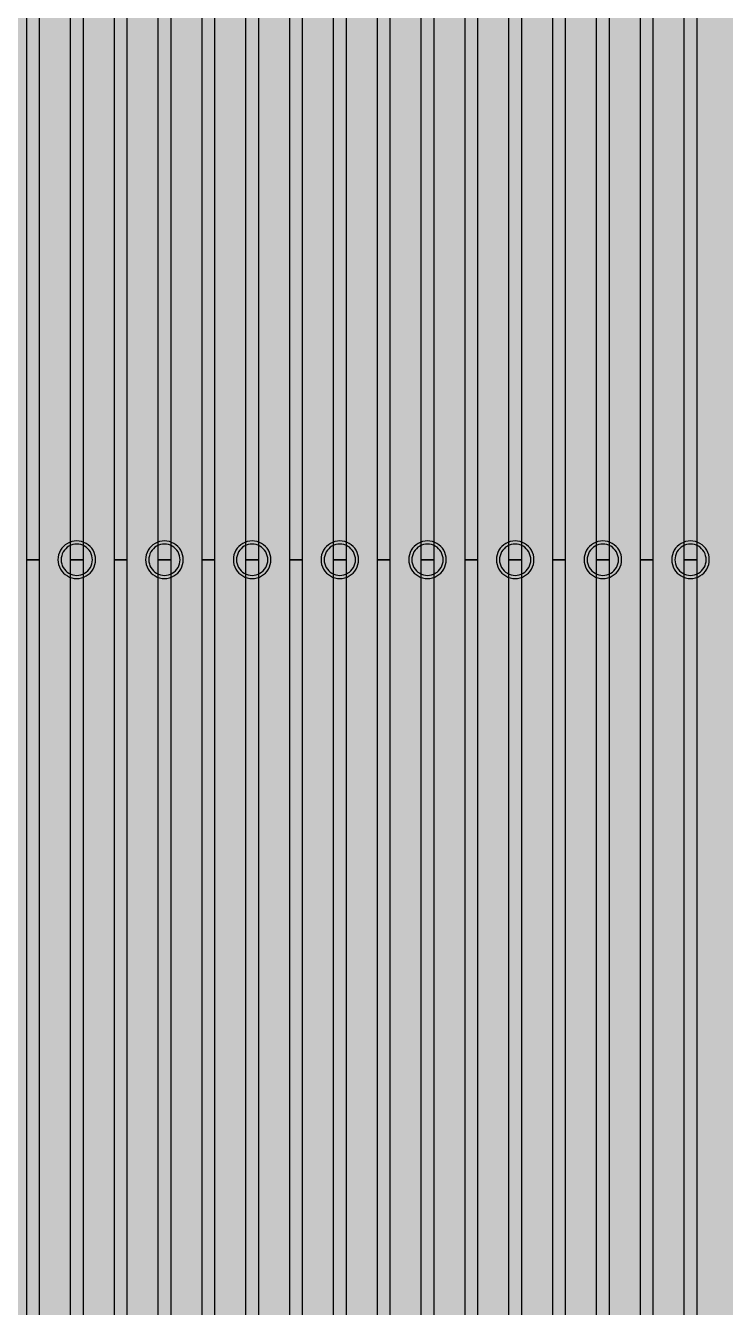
# Model space of a CAD drawing. Header units: metres. Extents: x -7231 to 10969, y -37556 to 1873.
# Drawn here: x 975.3 to 1087.1, y -16751.3 to -16546.6 of the extents above; entities that cross this region are included whole.
import ezdxf

# ---------------------------------------------------------------- set-up
doc = ezdxf.new("R2010")
doc.units = ezdxf.units.M
for name, color, linetype in [('Metal1', 4, 'CONTINUOUS'), ('Metal2', 3, 'CONTINUOUS'), ('Polyimide', 7, 'CONTINUOUS')]:
    doc.layers.add(name, color=color, linetype=linetype)

msp = doc.modelspace()

# ---------------------------------------------------------------- hatches: boundary and pattern name
at = {"layer": 'Polyimide'}
msp.add_hatch(color=7, dxfattribs=at).paths.add_polyline_path([(4065.69, -468), (4066.67, -501.99), (4068.51, -535.99), (4071.41, -569.99), (4075.54, -603.99), (4081.04, -637.99), (4088.01, -671.99), (4096.52, -705.98), (4106.62, -739.98), (4118.33, -773.98), (4131.63, -807.98), (4146.49, -841.98), (4162.87, -875.98), (4180.68, -909.97), (4199.83, -943.97), (4220.22, -977.97), (4241.73, -1011.97), (4264.21, -1045.97), (4287.52, -1079.96), (4311.51, -1113.96), (4336.01, -1147.96), (4360.86, -1181.96), (4385.88, -1215.96), (4410.89, -1249.96), (4435.74, -1283.95), (4460.24, -1317.95), (4484.23, -1351.95), (4507.54, -1385.95), (4530.02, -1419.95), (4551.53, -1453.94), (4571.92, -1487.94), (4591.07, -1521.94), (4608.88, -1555.94), (4625.26, -1589.94), (4640.12, -1623.94), (4653.42, -1657.93), (4665.13, -1691.93), (4675.23, -1725.93), (4683.74, -1759.93), (4690.71, -1793.93), (4696.21, -1827.93), (4700.34, -1861.92), (4703.24, -1895.92), (4705.08, -1929.92), (4706.06, -1963.92), (4706.44, -1997.92), (4706.5, -2031.91), (4706.5, -4793.02), (4709.95, -4838.39), (4720.22, -4882.71), (4737.08, -4924.98), (4760.13, -4964.2), (4788.85, -4999.49), (4822.58, -5030.03), (4860.53, -5055.12), (4901.85, -5074.18), (4901.85, -5074.18), (4970.68, -5105.23), (5034.7, -5145.26), (5092.76, -5193.54), (5143.8, -5249.19), (5186.89, -5311.2), (5221.24, -5378.44), (5246.23, -5449.69), (5261.41, -5523.66), (5266.5, -5599), (5261.41, -5674.34), (5246.23, -5748.31), (5221.24, -5819.56), (5186.89, -5886.8), (5143.8, -5948.81), (5092.76, -6004.46), (5034.7, -6052.74), (4970.68, -6092.77), (4901.85, -6123.82), (4860.53, -6142.88), (4822.58, -6167.97), (4788.85, -6198.51), (4760.13, -6233.8), (4737.08, -6273.02), (4720.22, -6315.29), (4709.95, -6359.61), (4706.5, -6404.98), (4706.5, -9221.52), (4709.95, -9266.88), (4720.22, -9311.21), (4737.08, -9353.47), (4760.13, -9392.7), (4788.85, -9427.98), (4822.58, -9458.52), (4860.53, -9483.61), (4901.85, -9502.67), (4970.68, -9533.72), (5034.7, -9573.75), (5092.76, -9622.03), (5143.8, -9677.68), (5186.89, -9739.69), (5221.24, -9806.94), (5246.23, -9878.19), (5261.41, -9952.16), (5266.5, -10027.49), (5261.41, -10102.83), (5246.23, -10176.8), (5221.24, -10248.05), (5186.89, -10315.3), (5143.8, -10377.31), (5092.76, -10432.96), (5034.7, -10481.24), (4970.68, -10521.27), (4901.85, -10552.32), (4860.53, -10571.38), (4822.58, -10596.46), (4788.85, -10627), (4760.13, -10662.29), (4737.08, -10701.52), (4720.22, -10743.78), (4709.95, -10788.1), (4706.5, -10833.47), (4706.5, -13650.01), (4709.95, -13695.38), (4720.22, -13739.7), (4737.08, -13781.96), (4760.13, -13821.19), (4788.85, -13856.48), (4822.58, -13887.02), (4860.53, -13912.11), (4901.85, -13931.17), (4970.68, -13962.22), (5034.7, -14002.25), (5092.76, -14050.53), (5143.8, -14106.18), (5186.89, -14168.19), (5221.24, -14235.43), (5246.23, -14306.68), (5261.41, -14380.65), (5266.5, -14455.99), (5261.41, -14531.33), (5246.23, -14605.29), (5221.24, -14676.55), (5186.89, -14743.79), (5143.8, -14805.8), (5092.76, -14861.45), (5034.7, -14909.73), (4970.68, -14949.76), (4901.85, -14980.81), (4860.53, -14999.87), (4822.58, -15024.96), (4788.85, -15055.5), (4760.13, -15090.79), (4737.08, -15130.01), (4720.22, -15172.27), (4709.95, -15216.6), (4706.5, -15261.97), (4706.5, -15455.99), (4720.95, -15750.04), (4764.14, -16041.26), (4835.68, -16326.84), (4934.86, -16604.04), (5060.74, -16870.18), (5212.09, -17122.7), (5387.47, -17359.17), (5585.18, -17577.31), (5803.32, -17775.02), (6039.79, -17950.4), (6292.31, -18101.75), (6558.45, -18227.63), (6835.65, -18326.81), (7121.23, -18398.34), (7412.45, -18441.54), (7706.5, -18455.99), (9969.01, -18455.99), (10047.42, -18459.84), (10125.08, -18471.36), (10201.23, -18490.44), (10275.15, -18516.89), (10346.12, -18550.45), (10413.46, -18590.81), (10476.52, -18637.58), (10534.69, -18690.3), (10587.41, -18748.47), (10634.18, -18811.53), (10674.54, -18878.87), (10708.11, -18949.84), (10734.56, -19023.76), (10753.63, -19099.92), (10765.15, -19177.58), (10769.01, -19255.99), (10769.01, -20895.8), (10730.24, -20951.41), (10694.6, -21009.08), (10662.21, -21068.63), (10633.17, -21129.89), (10607.55, -21192.66), (10585.45, -21256.74), (10566.93, -21321.96), (10552.05, -21388.09), (10540.84, -21454.95), (10533.35, -21522.33), (10529.6, -21590.02), (10529.6, -21657.81), (10533.35, -21725.5), (10540.84, -21792.87), (10552.05, -21859.73), (10566.93, -21925.87), (10585.45, -21991.08), (10607.55, -22055.17), (10633.17, -22117.94), (10662.21, -22179.19), (10694.6, -22238.74), (10730.24, -22296.41), (10769.01, -22352.03), (10769.01, -32454.24), (10728.74, -32510.49), (10691.72, -32568.92), (10658.05, -32629.35), (10627.85, -32691.58), (10601.2, -32755.42), (10578.21, -32820.67), (10558.93, -32887.1), (10543.44, -32954.52), (10531.77, -33022.71), (10523.97, -33091.44), (10520.07, -33160.51), (10520.07, -33229.69), (10523.97, -33298.75), (10531.77, -33367.49), (10543.44, -33435.67), (10558.93, -33503.09), (10578.21, -33569.53), (10601.2, -33634.77), (10627.85, -33698.61), (10658.05, -33760.85), (10691.72, -33821.28), (10728.74, -33879.71), (10769.01, -33935.96), (10769.01, -36556), (10765.15, -36634.41), (10753.63, -36712.07), (10734.56, -36788.23), (10708.11, -36862.15), (10674.54, -36933.12), (10634.18, -37000.46), (10587.41, -37063.51), (10534.69, -37121.69), (10476.52, -37174.41), (10413.46, -37221.18), (10346.12, -37261.54), (10275.15, -37295.1), (10201.23, -37321.55), (10125.08, -37340.63), (10047.42, -37352.15), (9969.01, -37356), (-6231.01, -37356), (-6309.42, -37352.15), (-6387.08, -37340.63), (-6463.23, -37321.55), (-6537.15, -37295.1), (-6608.12, -37261.54), (-6675.46, -37221.18), (-6738.52, -37174.41), (-6796.69, -37121.69), (-6849.41, -37063.51), (-6896.18, -37000.46), (-6936.54, -36933.12), (-6970.11, -36862.15), (-6996.56, -36788.23), (-7015.63, -36712.07), (-7027.15, -36634.41), (-7031.01, -36556), (-7031.01, -33936), (-6990.74, -33879.75), (-6953.7, -33821.31), (-6920.03, -33760.88), (-6889.82, -33698.64), (-6863.18, -33634.8), (-6840.18, -33569.55), (-6820.9, -33503.11), (-6805.4, -33435.69), (-6793.74, -33367.49), (-6785.94, -33298.75), (-6782.03, -33229.68), (-6782.03, -33160.5), (-6785.94, -33091.43), (-6793.74, -33022.69), (-6805.4, -32954.5), (-6820.9, -32887.07), (-6840.18, -32820.63), (-6863.18, -32755.39), (-6889.82, -32691.54), (-6920.03, -32629.3), (-6953.7, -32568.87), (-6990.74, -32510.43), (-7031.01, -32454.18), (-7031.01, -22364.83), (-6990.74, -22308.58), (-6953.7, -22250.14), (-6920.03, -22189.71), (-6889.82, -22127.47), (-6863.18, -22063.62), (-6840.18, -21998.38), (-6820.9, -21931.94), (-6805.4, -21864.51), (-6793.74, -21796.32), (-6785.94, -21727.58), (-6782.03, -21658.51), (-6782.03, -21589.33), (-6785.94, -21520.26), (-6793.74, -21451.52), (-6805.4, -21383.32), (-6820.9, -21315.9), (-6840.18, -21249.46), (-6863.18, -21184.21), (-6889.82, -21120.37), (-6920.03, -21058.13), (-6953.7, -20997.7), (-6990.74, -20939.26), (-7031.01, -20883.01), (-7031.01, -19255.99), (-7027.15, -19177.58), (-7015.63, -19099.92), (-6996.56, -19023.76), (-6970.11, -18949.84), (-6936.54, -18878.87), (-6896.18, -18811.53), (-6849.41, -18748.47), (-6796.69, -18690.3), (-6738.52, -18637.58), (-6675.46, -18590.81), (-6608.12, -18550.45), (-6537.15, -18516.89), (-6463.23, -18490.44), (-6387.08, -18471.36), (-6309.42, -18459.84), (-6231.01, -18455.99), (-3968.5, -18455.99), (-3674.45, -18441.54), (-3383.23, -18398.34), (-3097.65, -18326.81), (-2820.45, -18227.63), (-2554.31, -18101.75), (-2301.79, -17950.4), (-2065.32, -17775.02), (-1847.18, -17577.31), (-1649.47, -17359.17), (-1474.09, -17122.7), (-1322.74, -16870.18), (-1196.86, -16604.04), (-1097.68, -16326.84), (-1026.14, -16041.26), (-982.95, -15750.04), (-968.5, -15455.99), (-968.5, -15261.97), (-971.95, -15216.6), (-982.22, -15172.27), (-999.08, -15130.01), (-1022.13, -15090.79), (-1050.85, -15055.5), (-1084.58, -15024.96), (-1122.53, -14999.87), (-1163.85, -14980.81), (-1232.68, -14949.76), (-1296.7, -14909.73), (-1354.76, -14861.45), (-1405.8, -14805.8), (-1448.89, -14743.79), (-1483.24, -14676.55), (-1508.23, -14605.29), (-1523.41, -14531.33), (-1528.5, -14455.99), (-1523.41, -14380.65), (-1508.23, -14306.68), (-1483.24, -14235.43), (-1448.89, -14168.19), (-1405.8, -14106.18), (-1354.76, -14050.53), (-1296.7, -14002.25), (-1232.68, -13962.22), (-1163.85, -13931.17), (-1122.53, -13912.11), (-1084.58, -13887.02), (-1050.85, -13856.48), (-1022.13, -13821.19), (-999.08, -13781.96), (-982.22, -13739.7), (-971.95, -13695.38), (-968.5, -13650.01), (-968.5, -12309.64), (-971.95, -12264.27), (-982.22, -12219.94), (-999.08, -12177.68), (-1022.13, -12138.46), (-1050.85, -12103.17), (-1084.58, -12072.63), (-1122.53, -12047.54), (-1163.85, -12028.48), (-1232.68, -11997.43), (-1296.7, -11957.4), (-1354.76, -11909.12), (-1405.8, -11853.47), (-1448.89, -11791.46), (-1483.24, -11724.22), (-1508.23, -11652.96), (-1523.41, -11579), (-1528.5, -11503.66), (-1523.41, -11428.32), (-1508.23, -11354.35), (-1483.24, -11283.1), (-1448.89, -11215.86), (-1405.8, -11153.85), (-1354.76, -11098.2), (-1296.7, -11049.92), (-1232.68, -11009.89), (-1163.85, -10978.84), (-1122.53, -10959.78), (-1084.58, -10934.69), (-1050.85, -10904.15), (-1022.13, -10868.86), (-999.08, -10829.63), (-982.22, -10787.37), (-971.95, -10743.05), (-968.5, -10697.68), (-968.5, -9357.31), (-971.95, -9311.94), (-982.22, -9267.62), (-999.08, -9225.35), (-1022.13, -9186.13), (-1050.85, -9150.84), (-1084.58, -9120.3), (-1122.53, -9095.21), (-1163.85, -9076.15), (-1163.85, -9076.15), (-1232.68, -9045.1), (-1296.7, -9005.07), (-1354.76, -8956.79), (-1405.8, -8901.14), (-1448.89, -8839.13), (-1483.24, -8771.89), (-1508.23, -8700.64), (-1523.41, -8626.67), (-1528.5, -8551.33), (-1523.41, -8475.99), (-1508.23, -8402.02), (-1483.24, -8330.77), (-1448.89, -8263.53), (-1405.8, -8201.52), (-1354.76, -8145.87), (-1296.7, -8097.59), (-1232.68, -8057.56), (-1163.85, -8026.51), (-1163.85, -8026.51), (-1122.53, -8007.45), (-1084.58, -7982.36), (-1050.85, -7951.82), (-1022.13, -7916.53), (-999.08, -7877.31), (-982.22, -7835.04), (-971.95, -7790.72), (-968.5, -7745.35), (-968.5, -6404.98), (-971.95, -6359.61), (-982.22, -6315.29), (-999.08, -6273.02), (-1022.13, -6233.8), (-1050.85, -6198.51), (-1084.58, -6167.97), (-1122.53, -6142.88), (-1163.85, -6123.82), (-1163.85, -6123.82), (-1232.68, -6092.77), (-1296.7, -6052.74), (-1354.76, -6004.46), (-1405.8, -5948.81), (-1448.89, -5886.8), (-1483.24, -5819.56), (-1508.23, -5748.31), (-1523.41, -5674.34), (-1528.5, -5599), (-1523.41, -5523.66), (-1508.23, -5449.69), (-1483.24, -5378.44), (-1448.89, -5311.2), (-1405.8, -5249.19), (-1354.76, -5193.54), (-1296.7, -5145.26), (-1232.68, -5105.23), (-1163.85, -5074.18), (-1163.85, -5074.18), (-1122.53, -5055.12), (-1084.58, -5030.03), (-1050.85, -4999.49), (-1022.13, -4964.2), (-999.08, -4924.98), (-982.22, -4882.71), (-971.95, -4838.39), (-968.5, -4793.02), (-968.5, -2031.91), (-968.44, -1997.92), (-968.06, -1963.92), (-967.05, -1929.92), (-965.18, -1895.92), (-962.22, -1861.92), (-958.01, -1827.93), (-952.41, -1793.93), (-945.31, -1759.93), (-936.64, -1725.93), (-926.35, -1691.93), (-914.43, -1657.93), (-900.88, -1623.94), (-885.74, -1589.94), (-869.05, -1555.94), (-850.91, -1521.94), (-831.4, -1487.94), (-810.63, -1453.94), (-788.72, -1419.95), (-765.82, -1385.95), (-742.07, -1351.95), (-717.63, -1317.95), (-692.67, -1283.95), (-667.36, -1249.96), (-641.88, -1215.96), (-616.39, -1181.96), (-591.08, -1147.96), (-566.12, -1113.96), (-541.68, -1079.96), (-517.93, -1045.97), (-495.03, -1011.97), (-473.12, -977.97), (-452.35, -943.97), (-432.84, -909.97), (-414.7, -875.98), (-398.01, -841.98), (-382.87, -807.98), (-369.32, -773.98), (-357.4, -739.98), (-347.11, -705.98), (-338.44, -671.99), (-331.34, -637.99), (-325.74, -603.99), (-321.53, -569.99), (-318.57, -535.99), (-316.7, -501.99), (-315.69, -468), (-315.31, -434), (-315.25, -400), (-315.25, 401), (-315.25, 451), (-315.25, 1644), (-270.25, 1644), (-270.03, 1637.13), (-269.35, 1630.29), (-268.23, 1623.52), (-266.67, 1616.82), (-264.68, 1610.25), (-262.26, 1603.82), (-259.42, 1597.56), (-256.18, 1591.5), (-252.55, 1585.67), (-248.55, 1580.08), (-244.19, 1574.77), (-239.5, 1569.75), (-234.48, 1565.06), (-229.17, 1560.7), (-223.58, 1556.7), (-217.75, 1553.07), (-211.69, 1549.83), (-205.43, 1546.99), (-199, 1544.57), (-192.43, 1542.58), (-185.73, 1541.02), (-178.96, 1539.9), (-172.12, 1539.22), (-165.25, 1539), (-158.38, 1539.22), (-151.54, 1539.9), (-144.77, 1541.02), (-138.07, 1542.58), (-131.5, 1544.57), (-125.07, 1546.99), (-118.81, 1549.83), (-112.75, 1553.07), (-106.92, 1556.7), (-101.33, 1560.7), (-96.02, 1565.06), (-91, 1569.75), (-86.31, 1574.77), (-81.95, 1580.08), (-77.95, 1585.67), (-74.32, 1591.5), (-71.08, 1597.56), (-68.24, 1603.82), (-65.82, 1610.25), (-63.83, 1616.82), (-62.27, 1623.52), (-61.15, 1630.29), (-60.47, 1637.13), (-60.25, 1644), (1853, 1644), (1853, 1573), (3815.25, 1573), (3815.46, 1579.54), (3816.11, 1586.05), (3817.17, 1592.51), (3818.66, 1598.88), (3820.56, 1605.14), (3822.86, 1611.27), (3825.56, 1617.23), (3828.65, 1623), (3832.1, 1628.56), (3835.91, 1633.88), (3840.07, 1638.93), (3844.54, 1643.71), (3849.32, 1648.18), (3854.37, 1652.34), (3859.69, 1656.15), (3865.25, 1659.6), (3871.02, 1662.69), (3876.98, 1665.39), (3883.11, 1667.69), (3889.37, 1669.59), (3895.74, 1671.08), (3902.2, 1672.14), (3908.71, 1672.79), (3915.25, 1673), (3921.79, 1672.79), (3928.3, 1672.14), (3934.76, 1671.08), (3941.13, 1669.59), (3947.39, 1667.69), (3953.52, 1665.39), (3959.48, 1662.69), (3965.25, 1659.6), (3970.81, 1656.15), (3976.13, 1652.34), (3981.18, 1648.18), (3985.96, 1643.71), (3990.43, 1638.93), (3994.59, 1633.88), (3998.4, 1628.56), (4001.85, 1623), (4004.94, 1617.23), (4007.64, 1611.27), (4009.94, 1605.14), (4011.84, 1598.88), (4013.33, 1592.51), (4014.39, 1586.05), (4015.04, 1579.54), (4015.25, 1573), (4065.25, 1573), (4065.25, 451), (4065.25, 401), (4065.25, -400), (4065.31, -434), (4065.69, -468)])

# ---------------------------------------------------------------- linework, layer by layer
at = {"layer": 'Metal1'}
for points in [[(977.5, -2032.01), (977.5, -16631.91), (975.5, -16631.91), (975.5, -2031.82)], [(984.5, -2032.01), (984.5, -16631.91), (982.5, -16631.91), (982.5, -2031.82)], [(991.5, -2032.01), (991.5, -16631.91), (989.5, -16631.91), (989.5, -2031.82)], [(998.5, -2032.01), (998.5, -16631.91), (996.5, -16631.91), (996.5, -2031.82)], [(1005.5, -2032.01), (1005.5, -16631.91), (1003.5, -16631.91), (1003.5, -2031.82)], [(1012.5, -2032.01), (1012.5, -16631.91), (1010.5, -16631.91), (1010.5, -2031.82)], [(1019.5, -2032.01), (1019.5, -16631.91), (1017.5, -16631.91), (1017.5, -2031.82)], [(1026.5, -2032), (1026.5, -16631.91), (1024.5, -16631.91), (1024.5, -2031.82)], [(1033.5, -2032), (1033.5, -16631.91), (1031.5, -16631.91), (1031.5, -2031.83)], [(1040.5, -2032), (1040.5, -16631.91), (1038.5, -16631.91), (1038.5, -2031.83)], [(1047.5, -2032), (1047.5, -16631.91), (1045.5, -16631.91), (1045.5, -2031.83)], [(1054.5, -2032), (1054.5, -16631.91), (1052.5, -16631.91), (1052.5, -2031.83)], [(1061.5, -2032), (1061.5, -16631.91), (1059.5, -16631.91), (1059.5, -2031.83)], [(1068.5, -2032), (1068.5, -16631.91), (1066.5, -16631.91), (1066.5, -2031.83)], [(1075.5, -2032), (1075.5, -16631.91), (1073.5, -16631.91), (1073.5, -2031.83)], [(1082.5, -2032), (1082.5, -16631.91), (1080.5, -16631.91), (1080.5, -2031.83)], [(1032.29, -17789.76), (1024.19, -17767.26), (1016.08, -17744.76), (1007.98, -17722.26), (999.87, -17699.76), (991.77, -17677.25), (983.66, -17654.75), (978.77, -17641.17), (975.5, -17622.44), (975.5, -16631.91), (977.5, -16631.91), (977.5, -17622.26), (980.71, -17640.66), (985.55, -17654.08), (993.65, -17676.58), (1001.75, -17699.08), (1009.86, -17721.58), (1017.96, -17744.08), (1026.07, -17766.58), (1034.17, -17789.08)], [(1045.4, -17789.75), (1037.42, -17767.25), (1029.45, -17744.75), (1021.47, -17722.25), (1013.49, -17699.75), (1005.51, -17677.25), (997.54, -17654.75), (992.72, -17641.17), (989.5, -17622.45), (989.5, -16631.91), (991.5, -16631.91), (991.5, -17622.28), (994.66, -17640.66), (999.42, -17654.08), (1007.4, -17676.58), (1015.38, -17699.08), (1023.35, -17721.58), (1031.33, -17744.08), (1039.31, -17766.58), (1047.29, -17789.09)], [(1058.51, -17789.75), (1050.66, -17767.25), (1042.81, -17744.75), (1034.96, -17722.25), (1027.11, -17699.75), (1019.26, -17677.25), (1011.41, -17654.74), (1006.67, -17641.16), (1003.5, -17622.47), (1003.5, -16631.91), (1005.5, -16631.91), (1005.5, -17622.3), (1008.61, -17640.66), (1013.29, -17654.09), (1021.14, -17676.59), (1029, -17699.09), (1036.85, -17721.59), (1044.7, -17744.09), (1052.55, -17766.59), (1060.4, -17789.09)], [(1071.62, -17789.74), (1063.89, -17767.24), (1056.17, -17744.74), (1048.45, -17722.24), (1040.72, -17699.74), (1033, -17677.24), (1025.28, -17654.74), (1020.62, -17641.16), (1017.5, -17622.48), (1017.5, -16631.91), (1019.5, -16631.91), (1019.5, -17622.32), (1022.56, -17640.67), (1027.17, -17654.09), (1034.89, -17676.59), (1042.62, -17699.09), (1050.34, -17721.59), (1058.06, -17744.09), (1065.79, -17766.59), (1073.51, -17789.09)], [(1084.73, -17789.74), (1077.13, -17767.24), (1069.53, -17744.74), (1061.94, -17722.24), (1054.34, -17699.74), (1046.74, -17677.24), (1039.15, -17654.74), (1034.56, -17641.16), (1031.5, -17622.5), (1031.5, -16631.91), (1033.5, -16631.91), (1033.5, -17622.33), (1036.51, -17640.67), (1041.04, -17654.1), (1048.64, -17676.6), (1056.24, -17699.1), (1063.83, -17721.6), (1071.43, -17744.1), (1079.02, -17766.6), (1086.62, -17789.1)], [(1097.83, -17789.73), (1090.36, -17767.23), (1082.9, -17744.73), (1075.43, -17722.23), (1067.96, -17699.73), (1060.49, -17677.23), (1053.02, -17654.73), (1048.51, -17641.15), (1045.5, -17622.51), (1045.5, -16631.91), (1047.5, -16631.91), (1047.5, -17622.35), (1050.46, -17640.68), (1054.92, -17654.1), (1062.39, -17676.6), (1069.86, -17699.1), (1077.33, -17721.6), (1084.79, -17744.1), (1092.26, -17766.6), (1099.73, -17789.1)], [(1110.94, -17789.73), (1103.6, -17767.23), (1096.26, -17744.73), (1088.92, -17722.23), (1081.57, -17699.73), (1074.23, -17677.23), (1066.89, -17654.73), (1062.46, -17641.15), (1059.5, -17622.53), (1059.5, -16631.91), (1061.5, -16631.91), (1061.5, -17622.37), (1064.41, -17640.68), (1068.79, -17654.11), (1076.13, -17676.61), (1083.48, -17699.11), (1090.82, -17721.61), (1098.16, -17744.11), (1105.5, -17766.61), (1112.84, -17789.11)], [(1124.05, -17789.72), (1116.84, -17767.22), (1109.62, -17744.72), (1102.41, -17722.22), (1095.19, -17699.72), (1087.98, -17677.22), (1080.76, -17654.72), (1076.41, -17641.15), (1073.5, -17622.54), (1073.5, -16631.91), (1075.5, -16631.91), (1075.5, -17622.39), (1078.36, -17640.68), (1082.67, -17654.11), (1089.88, -17676.61), (1097.1, -17699.11), (1104.31, -17721.61), (1111.53, -17744.11), (1118.74, -17766.61), (1125.96, -17789.11)]]:
    msp.add_lwpolyline(points, dxfattribs=at)
for points in [[(986.5, -16631.91), (986.47, -16631.52), (986.4, -16631.14), (986.27, -16630.77), (986.1, -16630.41), (985.88, -16630.09), (985.62, -16629.79), (985.33, -16629.53), (985, -16629.32), (984.65, -16629.14), (984.28, -16629.02), (983.89, -16628.94), (983.5, -16628.91), (983.11, -16628.94), (982.72, -16629.02), (982.35, -16629.14), (982, -16629.32), (981.67, -16629.53), (981.38, -16629.79), (981.12, -16630.09), (980.9, -16630.41), (980.73, -16630.77), (980.6, -16631.14), (980.53, -16631.52), (980.5, -16631.91), (980.53, -16632.31), (980.6, -16632.69), (980.73, -16633.06), (980.9, -16633.41), (981.12, -16633.74), (981.38, -16634.04), (981.67, -16634.29), (982, -16634.51), (982.35, -16634.69), (982.72, -16634.81), (983.11, -16634.89), (983.5, -16634.91), (983.89, -16634.89), (984.28, -16634.81), (984.65, -16634.69), (985, -16634.51), (985.33, -16634.29), (985.62, -16634.04), (985.88, -16633.74), (986.1, -16633.41), (986.27, -16633.06), (986.4, -16632.69), (986.47, -16632.31), (986.5, -16631.91)], [(1000.5, -16631.91), (1000.47, -16631.52), (1000.4, -16631.14), (1000.27, -16630.77), (1000.1, -16630.41), (999.88, -16630.09), (999.62, -16629.79), (999.33, -16629.53), (999, -16629.32), (998.65, -16629.14), (998.28, -16629.02), (997.89, -16628.94), (997.5, -16628.91), (997.11, -16628.94), (996.72, -16629.02), (996.35, -16629.14), (996, -16629.32), (995.67, -16629.53), (995.38, -16629.79), (995.12, -16630.09), (994.9, -16630.41), (994.73, -16630.77), (994.6, -16631.14), (994.53, -16631.52), (994.5, -16631.91), (994.53, -16632.31), (994.6, -16632.69), (994.73, -16633.06), (994.9, -16633.41), (995.12, -16633.74), (995.38, -16634.04), (995.67, -16634.29), (996, -16634.51), (996.35, -16634.69), (996.72, -16634.81), (997.11, -16634.89), (997.5, -16634.91), (997.89, -16634.89), (998.28, -16634.81), (998.65, -16634.69), (999, -16634.51), (999.33, -16634.29), (999.62, -16634.04), (999.88, -16633.74), (1000.1, -16633.41), (1000.27, -16633.06), (1000.4, -16632.69), (1000.47, -16632.31), (1000.5, -16631.91)], [(1014.5, -16631.91), (1014.47, -16631.52), (1014.4, -16631.14), (1014.27, -16630.77), (1014.1, -16630.41), (1013.88, -16630.09), (1013.62, -16629.79), (1013.33, -16629.53), (1013, -16629.32), (1012.65, -16629.14), (1012.28, -16629.02), (1011.89, -16628.94), (1011.5, -16628.91), (1011.11, -16628.94), (1010.72, -16629.02), (1010.35, -16629.14), (1010, -16629.32), (1009.67, -16629.53), (1009.38, -16629.79), (1009.12, -16630.09), (1008.9, -16630.41), (1008.73, -16630.77), (1008.6, -16631.14), (1008.53, -16631.52), (1008.5, -16631.91), (1008.53, -16632.31), (1008.6, -16632.69), (1008.73, -16633.06), (1008.9, -16633.41), (1009.12, -16633.74), (1009.38, -16634.04), (1009.67, -16634.29), (1010, -16634.51), (1010.35, -16634.69), (1010.72, -16634.81), (1011.11, -16634.89), (1011.5, -16634.91), (1011.89, -16634.89), (1012.28, -16634.81), (1012.65, -16634.69), (1013, -16634.51), (1013.33, -16634.29), (1013.62, -16634.04), (1013.88, -16633.74), (1014.1, -16633.41), (1014.27, -16633.06), (1014.4, -16632.69), (1014.47, -16632.31), (1014.5, -16631.91)], [(1028.5, -16631.91), (1028.47, -16631.52), (1028.4, -16631.14), (1028.27, -16630.77), (1028.1, -16630.41), (1027.88, -16630.09), (1027.62, -16629.79), (1027.33, -16629.53), (1027, -16629.32), (1026.65, -16629.14), (1026.28, -16629.02), (1025.89, -16628.94), (1025.5, -16628.91), (1025.11, -16628.94), (1024.72, -16629.02), (1024.35, -16629.14), (1024, -16629.32), (1023.67, -16629.53), (1023.38, -16629.79), (1023.12, -16630.09), (1022.9, -16630.41), (1022.73, -16630.77), (1022.6, -16631.14), (1022.53, -16631.52), (1022.5, -16631.91), (1022.53, -16632.31), (1022.6, -16632.69), (1022.73, -16633.06), (1022.9, -16633.41), (1023.12, -16633.74), (1023.38, -16634.04), (1023.67, -16634.29), (1024, -16634.51), (1024.35, -16634.69), (1024.72, -16634.81), (1025.11, -16634.89), (1025.5, -16634.91), (1025.89, -16634.89), (1026.28, -16634.81), (1026.65, -16634.69), (1027, -16634.51), (1027.33, -16634.29), (1027.62, -16634.04), (1027.88, -16633.74), (1028.1, -16633.41), (1028.27, -16633.06), (1028.4, -16632.69), (1028.47, -16632.31), (1028.5, -16631.91)], [(1042.5, -16631.91), (1042.47, -16631.52), (1042.4, -16631.14), (1042.27, -16630.77), (1042.1, -16630.41), (1041.88, -16630.09), (1041.62, -16629.79), (1041.33, -16629.53), (1041, -16629.32), (1040.65, -16629.14), (1040.28, -16629.02), (1039.89, -16628.94), (1039.5, -16628.91), (1039.11, -16628.94), (1038.72, -16629.02), (1038.35, -16629.14), (1038, -16629.32), (1037.67, -16629.53), (1037.38, -16629.79), (1037.12, -16630.09), (1036.9, -16630.41), (1036.73, -16630.77), (1036.6, -16631.14), (1036.53, -16631.52), (1036.5, -16631.91), (1036.53, -16632.31), (1036.6, -16632.69), (1036.73, -16633.06), (1036.9, -16633.41), (1037.12, -16633.74), (1037.38, -16634.04), (1037.67, -16634.29), (1038, -16634.51), (1038.35, -16634.69), (1038.72, -16634.81), (1039.11, -16634.89), (1039.5, -16634.91), (1039.89, -16634.89), (1040.28, -16634.81), (1040.65, -16634.69), (1041, -16634.51), (1041.33, -16634.29), (1041.62, -16634.04), (1041.88, -16633.74), (1042.1, -16633.41), (1042.27, -16633.06), (1042.4, -16632.69), (1042.47, -16632.31), (1042.5, -16631.91)], [(1056.5, -16631.91), (1056.47, -16631.52), (1056.4, -16631.14), (1056.27, -16630.77), (1056.1, -16630.41), (1055.88, -16630.09), (1055.62, -16629.79), (1055.33, -16629.53), (1055, -16629.32), (1054.65, -16629.14), (1054.28, -16629.02), (1053.89, -16628.94), (1053.5, -16628.91), (1053.11, -16628.94), (1052.72, -16629.02), (1052.35, -16629.14), (1052, -16629.32), (1051.67, -16629.53), (1051.38, -16629.79), (1051.12, -16630.09), (1050.9, -16630.41), (1050.73, -16630.77), (1050.6, -16631.14), (1050.53, -16631.52), (1050.5, -16631.91), (1050.53, -16632.31), (1050.6, -16632.69), (1050.73, -16633.06), (1050.9, -16633.41), (1051.12, -16633.74), (1051.38, -16634.04), (1051.67, -16634.29), (1052, -16634.51), (1052.35, -16634.69), (1052.72, -16634.81), (1053.11, -16634.89), (1053.5, -16634.91), (1053.89, -16634.89), (1054.28, -16634.81), (1054.65, -16634.69), (1055, -16634.51), (1055.33, -16634.29), (1055.62, -16634.04), (1055.88, -16633.74), (1056.1, -16633.41), (1056.27, -16633.06), (1056.4, -16632.69), (1056.47, -16632.31), (1056.5, -16631.91)], [(1070.5, -16631.91), (1070.47, -16631.52), (1070.4, -16631.14), (1070.27, -16630.77), (1070.1, -16630.41), (1069.88, -16630.09), (1069.62, -16629.79), (1069.33, -16629.53), (1069, -16629.32), (1068.65, -16629.14), (1068.28, -16629.02), (1067.89, -16628.94), (1067.5, -16628.91), (1067.11, -16628.94), (1066.72, -16629.02), (1066.35, -16629.14), (1066, -16629.32), (1065.67, -16629.53), (1065.38, -16629.79), (1065.12, -16630.09), (1064.9, -16630.41), (1064.73, -16630.77), (1064.6, -16631.14), (1064.53, -16631.52), (1064.5, -16631.91), (1064.53, -16632.31), (1064.6, -16632.69), (1064.73, -16633.06), (1064.9, -16633.41), (1065.12, -16633.74), (1065.38, -16634.04), (1065.67, -16634.29), (1066, -16634.51), (1066.35, -16634.69), (1066.72, -16634.81), (1067.11, -16634.89), (1067.5, -16634.91), (1067.89, -16634.89), (1068.28, -16634.81), (1068.65, -16634.69), (1069, -16634.51), (1069.33, -16634.29), (1069.62, -16634.04), (1069.88, -16633.74), (1070.1, -16633.41), (1070.27, -16633.06), (1070.4, -16632.69), (1070.47, -16632.31), (1070.5, -16631.91)], [(1084.5, -16631.91), (1084.47, -16631.52), (1084.4, -16631.14), (1084.27, -16630.77), (1084.1, -16630.41), (1083.88, -16630.09), (1083.62, -16629.79), (1083.33, -16629.53), (1083, -16629.32), (1082.65, -16629.14), (1082.28, -16629.02), (1081.89, -16628.94), (1081.5, -16628.91), (1081.11, -16628.94), (1080.72, -16629.02), (1080.35, -16629.14), (1080, -16629.32), (1079.67, -16629.53), (1079.38, -16629.79), (1079.12, -16630.09), (1078.9, -16630.41), (1078.73, -16630.77), (1078.6, -16631.14), (1078.53, -16631.52), (1078.5, -16631.91), (1078.53, -16632.31), (1078.6, -16632.69), (1078.73, -16633.06), (1078.9, -16633.41), (1079.12, -16633.74), (1079.38, -16634.04), (1079.67, -16634.29), (1080, -16634.51), (1080.35, -16634.69), (1080.72, -16634.81), (1081.11, -16634.89), (1081.5, -16634.91), (1081.89, -16634.89), (1082.28, -16634.81), (1082.65, -16634.69), (1083, -16634.51), (1083.33, -16634.29), (1083.62, -16634.04), (1083.88, -16633.74), (1084.1, -16633.41), (1084.27, -16633.06), (1084.4, -16632.69), (1084.47, -16632.31), (1084.5, -16631.91)]]:
    msp.add_lwpolyline(points, close=True, dxfattribs=at)
at = {"layer": 'Metal2'}
for points in [[(986.5, -16631.91), (986.47, -16631.52), (986.4, -16631.14), (986.27, -16630.77), (986.1, -16630.41), (985.88, -16630.09), (985.62, -16629.79), (985.33, -16629.53), (985, -16629.32), (984.65, -16629.14), (984.28, -16629.02), (983.89, -16628.94), (983.5, -16628.91), (983.11, -16628.94), (982.72, -16629.02), (982.35, -16629.14), (982, -16629.32), (981.67, -16629.53), (981.38, -16629.79), (981.12, -16630.09), (980.9, -16630.41), (980.73, -16630.77), (980.6, -16631.14), (980.53, -16631.52), (980.5, -16631.91), (980.53, -16632.31), (980.6, -16632.69), (980.73, -16633.06), (980.9, -16633.41), (981.12, -16633.74), (981.38, -16634.04), (981.67, -16634.29), (982, -16634.51), (982.35, -16634.69), (982.72, -16634.81), (983.11, -16634.89), (983.5, -16634.91), (983.89, -16634.89), (984.28, -16634.81), (984.65, -16634.69), (985, -16634.51), (985.33, -16634.29), (985.62, -16634.04), (985.88, -16633.74), (986.1, -16633.41), (986.27, -16633.06), (986.4, -16632.69), (986.47, -16632.31), (986.5, -16631.91)], [(1000.5, -16631.91), (1000.47, -16631.52), (1000.4, -16631.14), (1000.27, -16630.77), (1000.1, -16630.41), (999.88, -16630.09), (999.62, -16629.79), (999.33, -16629.53), (999, -16629.32), (998.65, -16629.14), (998.28, -16629.02), (997.89, -16628.94), (997.5, -16628.91), (997.11, -16628.94), (996.72, -16629.02), (996.35, -16629.14), (996, -16629.32), (995.67, -16629.53), (995.38, -16629.79), (995.12, -16630.09), (994.9, -16630.41), (994.73, -16630.77), (994.6, -16631.14), (994.53, -16631.52), (994.5, -16631.91), (994.53, -16632.31), (994.6, -16632.69), (994.73, -16633.06), (994.9, -16633.41), (995.12, -16633.74), (995.38, -16634.04), (995.67, -16634.29), (996, -16634.51), (996.35, -16634.69), (996.72, -16634.81), (997.11, -16634.89), (997.5, -16634.91), (997.89, -16634.89), (998.28, -16634.81), (998.65, -16634.69), (999, -16634.51), (999.33, -16634.29), (999.62, -16634.04), (999.88, -16633.74), (1000.1, -16633.41), (1000.27, -16633.06), (1000.4, -16632.69), (1000.47, -16632.31), (1000.5, -16631.91)], [(1014.5, -16631.91), (1014.47, -16631.52), (1014.4, -16631.14), (1014.27, -16630.77), (1014.1, -16630.41), (1013.88, -16630.09), (1013.62, -16629.79), (1013.33, -16629.53), (1013, -16629.32), (1012.65, -16629.14), (1012.28, -16629.02), (1011.89, -16628.94), (1011.5, -16628.91), (1011.11, -16628.94), (1010.72, -16629.02), (1010.35, -16629.14), (1010, -16629.32), (1009.67, -16629.53), (1009.38, -16629.79), (1009.12, -16630.09), (1008.9, -16630.41), (1008.73, -16630.77), (1008.6, -16631.14), (1008.53, -16631.52), (1008.5, -16631.91), (1008.53, -16632.31), (1008.6, -16632.69), (1008.73, -16633.06), (1008.9, -16633.41), (1009.12, -16633.74), (1009.38, -16634.04), (1009.67, -16634.29), (1010, -16634.51), (1010.35, -16634.69), (1010.72, -16634.81), (1011.11, -16634.89), (1011.5, -16634.91), (1011.89, -16634.89), (1012.28, -16634.81), (1012.65, -16634.69), (1013, -16634.51), (1013.33, -16634.29), (1013.62, -16634.04), (1013.88, -16633.74), (1014.1, -16633.41), (1014.27, -16633.06), (1014.4, -16632.69), (1014.47, -16632.31), (1014.5, -16631.91)], [(1028.5, -16631.91), (1028.47, -16631.52), (1028.4, -16631.14), (1028.27, -16630.77), (1028.1, -16630.41), (1027.88, -16630.09), (1027.62, -16629.79), (1027.33, -16629.53), (1027, -16629.32), (1026.65, -16629.14), (1026.28, -16629.02), (1025.89, -16628.94), (1025.5, -16628.91), (1025.11, -16628.94), (1024.72, -16629.02), (1024.35, -16629.14), (1024, -16629.32), (1023.67, -16629.53), (1023.38, -16629.79), (1023.12, -16630.09), (1022.9, -16630.41), (1022.73, -16630.77), (1022.6, -16631.14), (1022.53, -16631.52), (1022.5, -16631.91), (1022.53, -16632.31), (1022.6, -16632.69), (1022.73, -16633.06), (1022.9, -16633.41), (1023.12, -16633.74), (1023.38, -16634.04), (1023.67, -16634.29), (1024, -16634.51), (1024.35, -16634.69), (1024.72, -16634.81), (1025.11, -16634.89), (1025.5, -16634.91), (1025.89, -16634.89), (1026.28, -16634.81), (1026.65, -16634.69), (1027, -16634.51), (1027.33, -16634.29), (1027.62, -16634.04), (1027.88, -16633.74), (1028.1, -16633.41), (1028.27, -16633.06), (1028.4, -16632.69), (1028.47, -16632.31), (1028.5, -16631.91)], [(1042.5, -16631.91), (1042.47, -16631.52), (1042.4, -16631.14), (1042.27, -16630.77), (1042.1, -16630.41), (1041.88, -16630.09), (1041.62, -16629.79), (1041.33, -16629.53), (1041, -16629.32), (1040.65, -16629.14), (1040.28, -16629.02), (1039.89, -16628.94), (1039.5, -16628.91), (1039.11, -16628.94), (1038.72, -16629.02), (1038.35, -16629.14), (1038, -16629.32), (1037.67, -16629.53), (1037.38, -16629.79), (1037.12, -16630.09), (1036.9, -16630.41), (1036.73, -16630.77), (1036.6, -16631.14), (1036.53, -16631.52), (1036.5, -16631.91), (1036.53, -16632.31), (1036.6, -16632.69), (1036.73, -16633.06), (1036.9, -16633.41), (1037.12, -16633.74), (1037.38, -16634.04), (1037.67, -16634.29), (1038, -16634.51), (1038.35, -16634.69), (1038.72, -16634.81), (1039.11, -16634.89), (1039.5, -16634.91), (1039.89, -16634.89), (1040.28, -16634.81), (1040.65, -16634.69), (1041, -16634.51), (1041.33, -16634.29), (1041.62, -16634.04), (1041.88, -16633.74), (1042.1, -16633.41), (1042.27, -16633.06), (1042.4, -16632.69), (1042.47, -16632.31), (1042.5, -16631.91)], [(1056.5, -16631.91), (1056.47, -16631.52), (1056.4, -16631.14), (1056.27, -16630.77), (1056.1, -16630.41), (1055.88, -16630.09), (1055.62, -16629.79), (1055.33, -16629.53), (1055, -16629.32), (1054.65, -16629.14), (1054.28, -16629.02), (1053.89, -16628.94), (1053.5, -16628.91), (1053.11, -16628.94), (1052.72, -16629.02), (1052.35, -16629.14), (1052, -16629.32), (1051.67, -16629.53), (1051.38, -16629.79), (1051.12, -16630.09), (1050.9, -16630.41), (1050.73, -16630.77), (1050.6, -16631.14), (1050.53, -16631.52), (1050.5, -16631.91), (1050.53, -16632.31), (1050.6, -16632.69), (1050.73, -16633.06), (1050.9, -16633.41), (1051.12, -16633.74), (1051.38, -16634.04), (1051.67, -16634.29), (1052, -16634.51), (1052.35, -16634.69), (1052.72, -16634.81), (1053.11, -16634.89), (1053.5, -16634.91), (1053.89, -16634.89), (1054.28, -16634.81), (1054.65, -16634.69), (1055, -16634.51), (1055.33, -16634.29), (1055.62, -16634.04), (1055.88, -16633.74), (1056.1, -16633.41), (1056.27, -16633.06), (1056.4, -16632.69), (1056.47, -16632.31), (1056.5, -16631.91)], [(1070.5, -16631.91), (1070.47, -16631.52), (1070.4, -16631.14), (1070.27, -16630.77), (1070.1, -16630.41), (1069.88, -16630.09), (1069.62, -16629.79), (1069.33, -16629.53), (1069, -16629.32), (1068.65, -16629.14), (1068.28, -16629.02), (1067.89, -16628.94), (1067.5, -16628.91), (1067.11, -16628.94), (1066.72, -16629.02), (1066.35, -16629.14), (1066, -16629.32), (1065.67, -16629.53), (1065.38, -16629.79), (1065.12, -16630.09), (1064.9, -16630.41), (1064.73, -16630.77), (1064.6, -16631.14), (1064.53, -16631.52), (1064.5, -16631.91), (1064.53, -16632.31), (1064.6, -16632.69), (1064.73, -16633.06), (1064.9, -16633.41), (1065.12, -16633.74), (1065.38, -16634.04), (1065.67, -16634.29), (1066, -16634.51), (1066.35, -16634.69), (1066.72, -16634.81), (1067.11, -16634.89), (1067.5, -16634.91), (1067.89, -16634.89), (1068.28, -16634.81), (1068.65, -16634.69), (1069, -16634.51), (1069.33, -16634.29), (1069.62, -16634.04), (1069.88, -16633.74), (1070.1, -16633.41), (1070.27, -16633.06), (1070.4, -16632.69), (1070.47, -16632.31), (1070.5, -16631.91)], [(1084.5, -16631.91), (1084.47, -16631.52), (1084.4, -16631.14), (1084.27, -16630.77), (1084.1, -16630.41), (1083.88, -16630.09), (1083.62, -16629.79), (1083.33, -16629.53), (1083, -16629.32), (1082.65, -16629.14), (1082.28, -16629.02), (1081.89, -16628.94), (1081.5, -16628.91), (1081.11, -16628.94), (1080.72, -16629.02), (1080.35, -16629.14), (1080, -16629.32), (1079.67, -16629.53), (1079.38, -16629.79), (1079.12, -16630.09), (1078.9, -16630.41), (1078.73, -16630.77), (1078.6, -16631.14), (1078.53, -16631.52), (1078.5, -16631.91), (1078.53, -16632.31), (1078.6, -16632.69), (1078.73, -16633.06), (1078.9, -16633.41), (1079.12, -16633.74), (1079.38, -16634.04), (1079.67, -16634.29), (1080, -16634.51), (1080.35, -16634.69), (1080.72, -16634.81), (1081.11, -16634.89), (1081.5, -16634.91), (1081.89, -16634.89), (1082.28, -16634.81), (1082.65, -16634.69), (1083, -16634.51), (1083.33, -16634.29), (1083.62, -16634.04), (1083.88, -16633.74), (1084.1, -16633.41), (1084.27, -16633.06), (1084.4, -16632.69), (1084.47, -16632.31), (1084.5, -16631.91)]]:
    msp.add_lwpolyline(points, close=True, dxfattribs=at)
for points in [[(1038.85, -17789.76), (1030.8, -17767.26), (1022.76, -17744.75), (1014.72, -17722.25), (1006.68, -17699.75), (998.64, -17677.25), (990.6, -17654.75), (985.75, -17641.17), (982.5, -17622.44), (982.5, -16631.91), (984.5, -16631.91), (984.5, -17622.27), (987.69, -17640.66), (992.48, -17654.08), (1000.52, -17676.58), (1008.56, -17699.08), (1016.61, -17721.58), (1024.65, -17744.08), (1032.69, -17766.58), (1040.73, -17789.08)], [(1051.95, -17789.75), (1044.04, -17767.25), (1036.13, -17744.75), (1028.21, -17722.25), (1020.3, -17699.75), (1012.38, -17677.25), (1004.47, -17654.75), (999.69, -17641.17), (996.5, -17622.46), (996.5, -16631.91), (998.5, -16631.91), (998.5, -17622.29), (1001.64, -17640.66), (1006.36, -17654.08), (1014.27, -17676.58), (1022.19, -17699.08), (1030.1, -17721.59), (1038.01, -17744.09), (1045.93, -17766.59), (1053.84, -17789.09)], [(1065.06, -17789.75), (1057.28, -17767.25), (1049.49, -17744.75), (1041.7, -17722.24), (1033.92, -17699.74), (1026.13, -17677.24), (1018.34, -17654.74), (1013.64, -17641.16), (1010.5, -17622.47), (1010.5, -16631.91), (1012.5, -16631.91), (1012.5, -17622.31), (1015.59, -17640.67), (1020.23, -17654.09), (1028.02, -17676.59), (1035.81, -17699.09), (1043.59, -17721.59), (1051.38, -17744.09), (1059.17, -17766.59), (1066.95, -17789.09)], [(1078.17, -17789.74), (1070.51, -17767.24), (1062.85, -17744.74), (1055.19, -17722.24), (1047.53, -17699.74), (1039.87, -17677.24), (1032.21, -17654.74), (1027.59, -17641.16), (1024.5, -17622.49), (1024.5, -16631.91), (1026.5, -16631.91), (1026.5, -17622.32), (1029.54, -17640.67), (1034.11, -17654.09), (1041.77, -17676.59), (1049.43, -17699.09), (1057.09, -17721.6), (1064.75, -17744.1), (1072.4, -17766.6), (1080.06, -17789.1)], [(1091.28, -17789.74), (1083.75, -17767.24), (1076.21, -17744.74), (1068.68, -17722.23), (1061.15, -17699.73), (1053.62, -17677.23), (1046.08, -17654.73), (1041.54, -17641.16), (1038.5, -17622.5), (1038.5, -16631.91), (1040.5, -16631.91), (1040.5, -17622.34), (1043.49, -17640.67), (1047.98, -17654.1), (1055.51, -17676.6), (1063.05, -17699.1), (1070.58, -17721.6), (1078.11, -17744.1), (1085.64, -17766.6), (1093.18, -17789.1)], [(1104.39, -17789.73), (1096.98, -17767.23), (1089.58, -17744.73), (1082.17, -17722.23), (1074.77, -17699.73), (1067.36, -17677.23), (1059.96, -17654.73), (1055.49, -17641.15), (1052.5, -17622.52), (1052.5, -16631.91), (1054.5, -16631.91), (1054.5, -17622.36), (1057.44, -17640.68), (1061.86, -17654.1), (1069.26, -17676.6), (1076.67, -17699.1), (1084.07, -17721.6), (1091.48, -17744.11), (1098.88, -17766.61), (1106.29, -17789.11)], [(1117.5, -17789.73), (1110.22, -17767.23), (1102.94, -17744.73), (1095.66, -17722.23), (1088.38, -17699.72), (1081.11, -17677.22), (1073.83, -17654.72), (1069.44, -17641.15), (1066.5, -17622.53), (1066.5, -16631.91), (1068.5, -16631.91), (1068.5, -17622.38), (1071.39, -17640.68), (1075.73, -17654.11), (1083.01, -17676.61), (1090.29, -17699.11), (1097.56, -17721.61), (1104.84, -17744.11), (1112.12, -17766.61), (1119.4, -17789.11)], [(1130.61, -17789.72), (1123.45, -17767.22), (1116.3, -17744.72), (1109.15, -17722.22), (1102, -17699.72), (1094.85, -17677.22), (1087.7, -17654.72), (1083.38, -17641.14), (1080.5, -17622.55), (1080.5, -16631.91), (1082.5, -16631.91), (1082.5, -17622.39), (1085.34, -17640.69), (1089.6, -17654.11), (1096.76, -17676.61), (1103.91, -17699.11), (1111.06, -17721.61), (1118.21, -17744.12), (1125.36, -17766.62), (1132.51, -17789.12)]]:
    msp.add_lwpolyline(points, dxfattribs=at)
at = {"layer": 'Via'}
for points in [[(986, -16631.91), (985.98, -16631.59), (985.91, -16631.27), (985.81, -16630.96), (985.67, -16630.66), (985.48, -16630.39), (985.27, -16630.15), (985.02, -16629.93), (984.75, -16629.75), (984.46, -16629.6), (984.15, -16629.5), (983.83, -16629.44), (983.5, -16629.41), (983.17, -16629.44), (982.85, -16629.5), (982.54, -16629.6), (982.25, -16629.75), (981.98, -16629.93), (981.73, -16630.15), (981.52, -16630.39), (981.33, -16630.66), (981.19, -16630.96), (981.09, -16631.27), (981.02, -16631.59), (981, -16631.91), (981.02, -16632.24), (981.09, -16632.56), (981.19, -16632.87), (981.33, -16633.16), (981.52, -16633.44), (981.73, -16633.68), (981.98, -16633.9), (982.25, -16634.08), (982.54, -16634.22), (982.85, -16634.33), (983.17, -16634.39), (983.5, -16634.41), (983.83, -16634.39), (984.15, -16634.33), (984.46, -16634.22), (984.75, -16634.08), (985.02, -16633.9), (985.27, -16633.68), (985.48, -16633.44), (985.67, -16633.16), (985.81, -16632.87), (985.91, -16632.56), (985.98, -16632.24), (986, -16631.91)], [(1000, -16631.91), (999.98, -16631.59), (999.91, -16631.27), (999.81, -16630.96), (999.67, -16630.66), (999.48, -16630.39), (999.27, -16630.15), (999.02, -16629.93), (998.75, -16629.75), (998.46, -16629.6), (998.15, -16629.5), (997.83, -16629.44), (997.5, -16629.41), (997.17, -16629.44), (996.85, -16629.5), (996.54, -16629.6), (996.25, -16629.75), (995.98, -16629.93), (995.73, -16630.15), (995.52, -16630.39), (995.33, -16630.66), (995.19, -16630.96), (995.09, -16631.27), (995.02, -16631.59), (995, -16631.91), (995.02, -16632.24), (995.09, -16632.56), (995.19, -16632.87), (995.33, -16633.16), (995.52, -16633.44), (995.73, -16633.68), (995.98, -16633.9), (996.25, -16634.08), (996.54, -16634.22), (996.85, -16634.33), (997.17, -16634.39), (997.5, -16634.41), (997.83, -16634.39), (998.15, -16634.33), (998.46, -16634.22), (998.75, -16634.08), (999.02, -16633.9), (999.27, -16633.68), (999.48, -16633.44), (999.67, -16633.16), (999.81, -16632.87), (999.91, -16632.56), (999.98, -16632.24), (1000, -16631.91)], [(1014, -16631.91), (1013.98, -16631.59), (1013.91, -16631.27), (1013.81, -16630.96), (1013.67, -16630.66), (1013.48, -16630.39), (1013.27, -16630.15), (1013.02, -16629.93), (1012.75, -16629.75), (1012.46, -16629.6), (1012.15, -16629.5), (1011.83, -16629.44), (1011.5, -16629.41), (1011.17, -16629.44), (1010.85, -16629.5), (1010.54, -16629.6), (1010.25, -16629.75), (1009.98, -16629.93), (1009.73, -16630.15), (1009.52, -16630.39), (1009.33, -16630.66), (1009.19, -16630.96), (1009.09, -16631.27), (1009.02, -16631.59), (1009, -16631.91), (1009.02, -16632.24), (1009.09, -16632.56), (1009.19, -16632.87), (1009.33, -16633.16), (1009.52, -16633.44), (1009.73, -16633.68), (1009.98, -16633.9), (1010.25, -16634.08), (1010.54, -16634.22), (1010.85, -16634.33), (1011.17, -16634.39), (1011.5, -16634.41), (1011.83, -16634.39), (1012.15, -16634.33), (1012.46, -16634.22), (1012.75, -16634.08), (1013.02, -16633.9), (1013.27, -16633.68), (1013.48, -16633.44), (1013.67, -16633.16), (1013.81, -16632.87), (1013.91, -16632.56), (1013.98, -16632.24), (1014, -16631.91)], [(1028, -16631.91), (1027.98, -16631.59), (1027.91, -16631.27), (1027.81, -16630.96), (1027.67, -16630.66), (1027.48, -16630.39), (1027.27, -16630.15), (1027.02, -16629.93), (1026.75, -16629.75), (1026.46, -16629.6), (1026.15, -16629.5), (1025.83, -16629.44), (1025.5, -16629.41), (1025.17, -16629.44), (1024.85, -16629.5), (1024.54, -16629.6), (1024.25, -16629.75), (1023.98, -16629.93), (1023.73, -16630.15), (1023.52, -16630.39), (1023.33, -16630.66), (1023.19, -16630.96), (1023.09, -16631.27), (1023.02, -16631.59), (1023, -16631.91), (1023.02, -16632.24), (1023.09, -16632.56), (1023.19, -16632.87), (1023.33, -16633.16), (1023.52, -16633.44), (1023.73, -16633.68), (1023.98, -16633.9), (1024.25, -16634.08), (1024.54, -16634.22), (1024.85, -16634.33), (1025.17, -16634.39), (1025.5, -16634.41), (1025.83, -16634.39), (1026.15, -16634.33), (1026.46, -16634.22), (1026.75, -16634.08), (1027.02, -16633.9), (1027.27, -16633.68), (1027.48, -16633.44), (1027.67, -16633.16), (1027.81, -16632.87), (1027.91, -16632.56), (1027.98, -16632.24), (1028, -16631.91)], [(1042, -16631.91), (1041.98, -16631.59), (1041.91, -16631.27), (1041.81, -16630.96), (1041.67, -16630.66), (1041.48, -16630.39), (1041.27, -16630.15), (1041.02, -16629.93), (1040.75, -16629.75), (1040.46, -16629.6), (1040.15, -16629.5), (1039.83, -16629.44), (1039.5, -16629.41), (1039.17, -16629.44), (1038.85, -16629.5), (1038.54, -16629.6), (1038.25, -16629.75), (1037.98, -16629.93), (1037.73, -16630.15), (1037.52, -16630.39), (1037.33, -16630.66), (1037.19, -16630.96), (1037.09, -16631.27), (1037.02, -16631.59), (1037, -16631.91), (1037.02, -16632.24), (1037.09, -16632.56), (1037.19, -16632.87), (1037.33, -16633.16), (1037.52, -16633.44), (1037.73, -16633.68), (1037.98, -16633.9), (1038.25, -16634.08), (1038.54, -16634.22), (1038.85, -16634.33), (1039.17, -16634.39), (1039.5, -16634.41), (1039.83, -16634.39), (1040.15, -16634.33), (1040.46, -16634.22), (1040.75, -16634.08), (1041.02, -16633.9), (1041.27, -16633.68), (1041.48, -16633.44), (1041.67, -16633.16), (1041.81, -16632.87), (1041.91, -16632.56), (1041.98, -16632.24), (1042, -16631.91)], [(1056, -16631.91), (1055.98, -16631.59), (1055.91, -16631.27), (1055.81, -16630.96), (1055.67, -16630.66), (1055.48, -16630.39), (1055.27, -16630.15), (1055.02, -16629.93), (1054.75, -16629.75), (1054.46, -16629.6), (1054.15, -16629.5), (1053.83, -16629.44), (1053.5, -16629.41), (1053.17, -16629.44), (1052.85, -16629.5), (1052.54, -16629.6), (1052.25, -16629.75), (1051.98, -16629.93), (1051.73, -16630.15), (1051.52, -16630.39), (1051.33, -16630.66), (1051.19, -16630.96), (1051.09, -16631.27), (1051.02, -16631.59), (1051, -16631.91), (1051.02, -16632.24), (1051.09, -16632.56), (1051.19, -16632.87), (1051.33, -16633.16), (1051.52, -16633.44), (1051.73, -16633.68), (1051.98, -16633.9), (1052.25, -16634.08), (1052.54, -16634.22), (1052.85, -16634.33), (1053.17, -16634.39), (1053.5, -16634.41), (1053.83, -16634.39), (1054.15, -16634.33), (1054.46, -16634.22), (1054.75, -16634.08), (1055.02, -16633.9), (1055.27, -16633.68), (1055.48, -16633.44), (1055.67, -16633.16), (1055.81, -16632.87), (1055.91, -16632.56), (1055.98, -16632.24), (1056, -16631.91)], [(1070, -16631.91), (1069.98, -16631.59), (1069.91, -16631.27), (1069.81, -16630.96), (1069.67, -16630.66), (1069.48, -16630.39), (1069.27, -16630.15), (1069.02, -16629.93), (1068.75, -16629.75), (1068.46, -16629.6), (1068.15, -16629.5), (1067.83, -16629.44), (1067.5, -16629.41), (1067.17, -16629.44), (1066.85, -16629.5), (1066.54, -16629.6), (1066.25, -16629.75), (1065.98, -16629.93), (1065.73, -16630.15), (1065.52, -16630.39), (1065.33, -16630.66), (1065.19, -16630.96), (1065.09, -16631.27), (1065.02, -16631.59), (1065, -16631.91), (1065.02, -16632.24), (1065.09, -16632.56), (1065.19, -16632.87), (1065.33, -16633.16), (1065.52, -16633.44), (1065.73, -16633.68), (1065.98, -16633.9), (1066.25, -16634.08), (1066.54, -16634.22), (1066.85, -16634.33), (1067.17, -16634.39), (1067.5, -16634.41), (1067.83, -16634.39), (1068.15, -16634.33), (1068.46, -16634.22), (1068.75, -16634.08), (1069.02, -16633.9), (1069.27, -16633.68), (1069.48, -16633.44), (1069.67, -16633.16), (1069.81, -16632.87), (1069.91, -16632.56), (1069.98, -16632.24), (1070, -16631.91)], [(1084, -16631.91), (1083.98, -16631.59), (1083.91, -16631.27), (1083.81, -16630.96), (1083.67, -16630.66), (1083.48, -16630.39), (1083.27, -16630.15), (1083.02, -16629.93), (1082.75, -16629.75), (1082.46, -16629.6), (1082.15, -16629.5), (1081.83, -16629.44), (1081.5, -16629.41), (1081.17, -16629.44), (1080.85, -16629.5), (1080.54, -16629.6), (1080.25, -16629.75), (1079.98, -16629.93), (1079.73, -16630.15), (1079.52, -16630.39), (1079.33, -16630.66), (1079.19, -16630.96), (1079.09, -16631.27), (1079.02, -16631.59), (1079, -16631.91), (1079.02, -16632.24), (1079.09, -16632.56), (1079.19, -16632.87), (1079.33, -16633.16), (1079.52, -16633.44), (1079.73, -16633.68), (1079.98, -16633.9), (1080.25, -16634.08), (1080.54, -16634.22), (1080.85, -16634.33), (1081.17, -16634.39), (1081.5, -16634.41), (1081.83, -16634.39), (1082.15, -16634.33), (1082.46, -16634.22), (1082.75, -16634.08), (1083.02, -16633.9), (1083.27, -16633.68), (1083.48, -16633.44), (1083.67, -16633.16), (1083.81, -16632.87), (1083.91, -16632.56), (1083.98, -16632.24), (1084, -16631.91)]]:
    msp.add_lwpolyline(points, close=True, dxfattribs=at)

doc.saveas('drawing.dxf')
